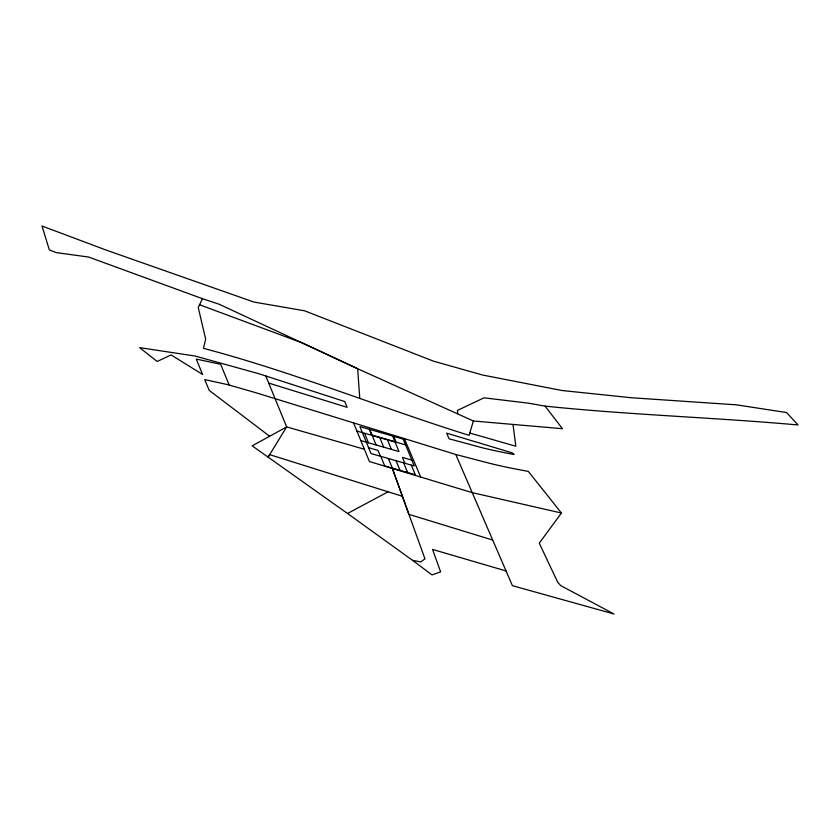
<?xml version="1.0" encoding="UTF-8"?>
<svg xmlns="http://www.w3.org/2000/svg" width="840" height="840" viewBox="0 0 840 840"><rect width="100%" height="100%" fill="white"/><g stroke="black" fill="none" stroke-linecap="round" stroke-linejoin="round"><path stroke-width="1.26" d="M473.382 420.998L469.098 435.351C380.1 407.579 293.695 372.141 203.416 348.338L205.674 339.297L198.251 307.534L202.429 298.662L219.156 304.238L357.672 368.729L473.382 420.998L562.453 428.715L545.107 406.13L528.496 403.179L484.019 397.834L457.454 410.382L457.748 413.584M455.763 454.471L490.592 463.554A402.119 169.302 28.2 0 0 511.466 468.216L528.318 471.419L561.446 513.03L539.259 543.154L557.707 582.267L560.784 585.638L613.998 613.998L512.41 585.679L455.763 454.471L256.064 392.784L228.018 384.72L204.74 379.586L209.202 390.38L269.651 436.254M364.381 449.243L286.671 426.909L252.189 445.841L347.529 513.492L388.101 491.799M545.107 406.13C629.212 414.866 713.779 417.459 798 424.945L786.566 412.545L736.512 404.838L631.312 397.74L561.813 390.485L482.507 375.007L433.419 361.137L304.574 310.79L253.901 302.054L106.029 250.037L42 226.002L49.34 249.9L56.165 252.599L88.662 257.05L202.419 298.673M347.529 513.492L412.545 560.312L420.714 561.95L424.967 558.863L392.385 468.489L408.923 514.364L492.618 540.036M561.446 513.03L472.059 492.597L369.443 461.538L353.546 422.898M469.781 433.041L515.833 446.25L513.051 424.778M356.906 431.056L395.094 442.04L399.01 451.563L360.822 440.591M405.584 444.885L396.175 442.176L393.781 436.349M368.592 447.689L378 450.387L380.405 456.215M411.863 460.12L402.444 457.411L404.849 463.25M506.006 570.938L432.537 549.433L440.622 571.872L432.002 574.928L412.545 560.312M268.706 383.093L347.141 407.337L344.757 401.552L258.909 373.737L195.037 356.024L139.66 347.634L157.133 361.483L171.097 354.921L202.65 374.535L196.266 359.079L220.658 364.298L229.204 385.067M402.413 496.293L269.671 454.65L268.118 457.149L286.671 426.909L265.776 375.953M199.553 304.742L302.001 342.815L357.672 368.729L359.751 398.255M404.324 438.575L420.725 477.057M411.358 465.192L415.275 474.716L384.72 465.927L380.804 456.404M392.616 436.013L394.968 441.725L372.057 435.141L369.705 429.429M403.715 462.998L407.631 472.521M387.461 439.845L391.377 449.369M396.081 460.793L399.998 470.327M379.817 437.651L383.733 447.174M388.437 458.598L392.354 468.122M372.183 435.456L376.1 444.98M369.338 429.324L371.731 435.151M364.539 433.262L368.456 442.785M513.828 454.461L505.617 452.907A377.013 158.739 28.2 0 1 482.349 447.794L449.064 438.795L446.659 433.156L512.421 452.918L513.828 454.461M403.19 439.058L359.919 426.615L370.986 453.516L414.257 465.948L403.19 439.058"/></g></svg>
